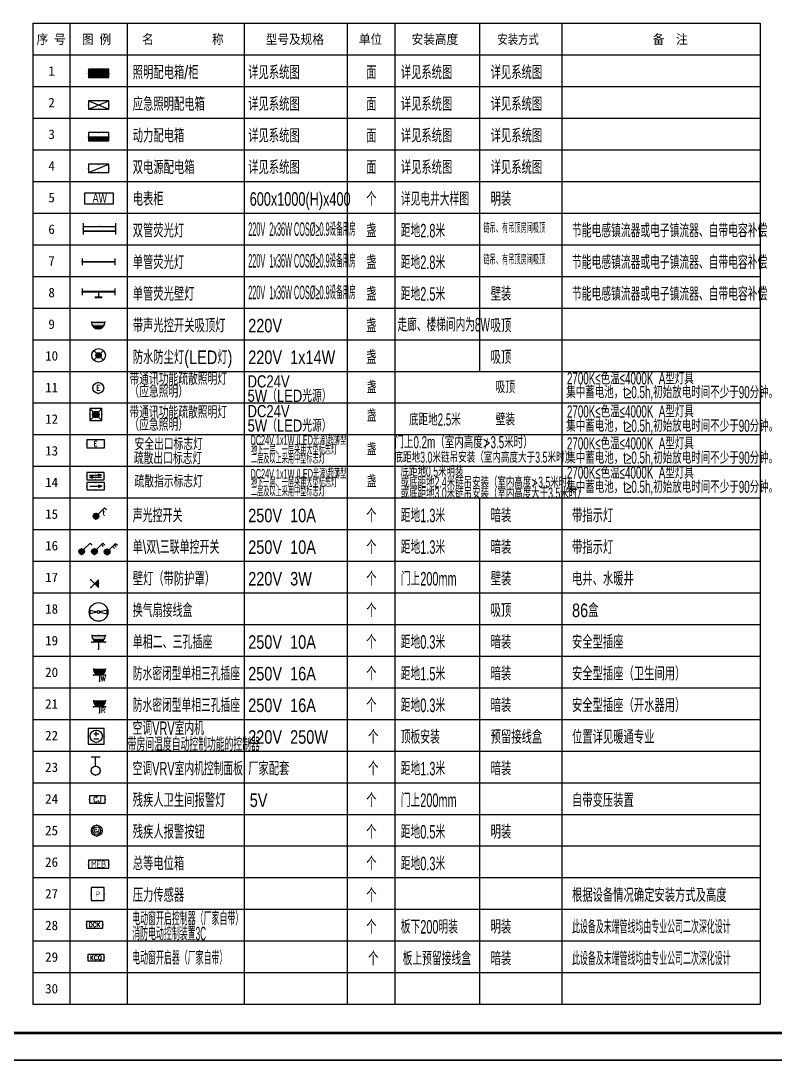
# Model space of a CAD drawing. Extents: x 337716 to 534539, y 642056 to 701458.
# Drawn here: x 478920 to 506749, y 642056 to 680393 of the extents above; entities that cross this region are included whole.
import ezdxf
from ezdxf.enums import TextEntityAlignment as Align

# ---------------------------------------------------------------- set-up
doc = ezdxf.new("R2010")
doc.units = 0
doc.header["$LTSCALE"] = 1000
doc.header["$MEASUREMENT"] = 0
doc.layers.get('0').update_dxf_attribs({"linetype": 'CONTINUOUS'})
for name, color, linetype in [('DIM-箱柜', 3, 'CONTINUOUS'), ('EQUIP-动力', 3, 'CONTINUOUS'), ('EQUIP-插座', 3, 'CONTINUOUS'), ('EQUIP-消防', 3, 'CONTINUOUS'), ('EQUIP-照明', 3, 'CONTINUOUS'), ('EQUIP-箱柜', 3, 'CONTINUOUS'), ('TEL_TEXT', 3, 'CONTINUOUS'), ('TEL_TITLE', 7, 'CONTINUOUS'), ('WIRE-3', 7, 'CONTINUOUS')]:
    doc.layers.add(name, color=color, linetype=linetype)
doc.layers.add('内审要求修改2.10', color=6, linetype='CONTINUOUS', plot=False)
doc.styles.add('_COMPLEX', font='ros.shx', dxfattribs={"width": 0.6, "bigfont": 'jd.shx'})
doc.styles.add('_HZXY', font='ros.shx', dxfattribs={"width": 0.7, "bigfont": 'jd.shx'})
doc.styles.add('_TCH_LABEL', font='COMPLEX', dxfattribs={"bigfont": 'GBCBIG'})
doc.styles.add('_TEL_DIM', font='SIMPLEX', dxfattribs={"width": 0.8, "height": 3.5, "bigfont": 'HZTXT'})
doc.styles.add('COMPLEX', font='COMPLEX')
doc.styles.add('ST', font='', dxfattribs={"width": 0.7})
doc.styles.get("Standard").update_dxf_attribs({"font": 'gbenor.shx', "bigfont": 'gbcbig.shx'})
doc.styles.get('ST').set_extended_font_data('SimSun')

# ---------------------------------------------------------------- blocks, each defined once
blk = doc.blocks.new('$equip$00002700')
for p, q in [((-0.75, 0.6), (-0.75, 0)), ((0.75, 0.6), (-0.75, 0.6)), ((-0.75, 0), (0.75, 0)), ((0.75, 0), (0.75, 0.6))]:
    blk.add_line(p, q)
at = {"const_width": 0.04}
blk.add_lwpolyline([(-0.75, 0.6), (-0.75, 0), (0.75, 0), (0.75, 0.6), (-0.75, 0.6), (-0.75, 0)], dxfattribs=at)
for p in [(-0.75, 0.3), (0, 0.6), (0, 0), (0.75, 0.3)]:
    blk.add_point(p)
at = {"color": 7}
blk.add_attdef('$TEXT$', text='', height=0.5, dxfattribs=at).set_placement((0, 0.3), align=Align.MIDDLE_CENTER)
at = {"color": 7, "style": '_TEL_DIM', "flags": 1}
for tag in ['A', 'REMARK']:
    blk.add_attdef(tag, text='', height=0.00002, dxfattribs=at).set_placement((0, 0), align=Align.MIDDLE_CENTER)
blk = doc.blocks.new('$equip$00002755')
for p, q in [((0.5, 0.5), (-0.5, 0.5)), ((-0.5, 0.5), (-0.5, -0.5)), ((0.5, -0.5), (0.5, 0.5)), ((-0.5, -0.5), (0.5, -0.5))]:
    blk.add_line(p, q)
at = {"const_width": 0.04}
blk.add_lwpolyline([(-0.5, 0.5), (0.5, 0.5), (0.5, -0.5), (-0.5, -0.5), (-0.5, 0.5), (0.5, 0.5)], dxfattribs=at)
for p in [(-0.5, 0), (0, 0.5), (0.5, 0), (-0.027, -0.5)]:
    blk.add_point(p)
at = {"color": 7}
blk.add_attdef('$TEXT$', text='', height=0.4, dxfattribs=at).set_placement((0.026, -0.008), align=Align.MIDDLE_CENTER)
at = {"color": 7, "flags": 1}
for tag, height, p in [('A', 0.00002, (0, 0)), ('B', 0.4, (0.755, -0.254))]:
    blk.add_attdef(tag, text='', height=height, dxfattribs=at).set_placement(p, align=Align.MIDDLE_CENTER)
blk = doc.blocks.new('*X1')
at = {"color": 0}
for p, q in [((-250, 33), (-83, 200)), ((-250, 68), (-118, 200)), ((-250, 104), (-154, 200)), ((-250, 139), (-189, 200)), ((-250, 174), (-224, 200)), ((-247, 0), (-47, 200)), ((-212, 0), (-12, 200)), ((-177, 0), (23, 200)), ((-141, 0), (59, 200)), ((-106, 0), (94, 200)), ((-71, 0), (129, 200)), ((-35, 0), (165, 200)), ((0, 0), (200, 200)), ((35, 0), (235, 200)), ((71, 0), (250, 179)), ((106, 0), (250, 144)), ((141, 0), (250, 109)), ((177, 0), (250, 73)), ((212, 0), (250, 38)), ((247, 0), (250, 3))]:
    blk.add_line(p, q, dxfattribs=at)
blk = doc.blocks.new('$equip$00001421')
for p, q in [((0.75, 0.6), (-0.75, 0.6)), ((-0.75, 0.6), (-0.75, 0)), ((-0.75, 0), (0.75, 0)), ((0.75, 0), (0.75, 0.6))]:
    blk.add_line(p, q)
at = {"const_width": 0.6}
blk.add_lwpolyline([(-0.75, 0.3), (0.75, 0.3)], dxfattribs=at)
for p in [(-0.75, 0.3), (0, 0.6), (0, 0), (0.75, 0.3)]:
    blk.add_point(p)
at = {"xscale": 0.00300000000061118, "yscale": 0.00300000000061118, "zscale": 0.00300000000061118}
blk.add_blockref('*X1', (0, 0), dxfattribs=at)
at = {"style": '_TCH_LABEL', "flags": 9}
blk.add_attdef('A', (0, 0), '', height=0.00002, dxfattribs=at)
blk = doc.blocks.new('$equip$00001424')
for p, q in [((-0.75, 0), (0.75, 0.6)), ((-0.75, 0.6), (0.75, 0)), ((0.75, 0.6), (-0.75, 0.6)), ((-0.75, 0.6), (-0.75, 0)), ((-0.75, 0), (0.75, 0)), ((0.75, 0), (0.75, 0.6))]:
    blk.add_line(p, q)
for p in [(-0.75, 0.3), (0, 0.6), (0, 0), (0.75, 0.3)]:
    blk.add_point(p)
at = {"style": '_TCH_LABEL', "flags": 9}
blk.add_attdef('A', (0, 0), '', height=0.00002, dxfattribs=at)
blk = doc.blocks.new('*X4')
at = {"color": 0}
for p, q in [((-250, 33), (-183, 100)), ((-250, 68), (-218, 100)), ((-247, 0), (-147, 100)), ((-212, 0), (-112, 100)), ((-177, 0), (-77, 100)), ((-141, 0), (-41, 100)), ((-106, 0), (-6, 100)), ((-71, 0), (29, 100)), ((-35, 0), (65, 100)), ((0, 0), (100, 100)), ((35, 0), (135, 100)), ((71, 0), (171, 100)), ((106, 0), (206, 100)), ((141, 0), (241, 100)), ((177, 0), (250, 73)), ((212, 0), (250, 38)), ((247, 0), (250, 3))]:
    blk.add_line(p, q, dxfattribs=at)
blk = doc.blocks.new('$equip$00001414')
for p, q in [((0.75, 0.6), (-0.75, 0.6)), ((-0.75, 0.6), (-0.75, 0)), ((-0.75, 0.3), (0.75, 0.3)), ((-0.75, 0), (0.75, 0)), ((0.75, 0), (0.75, 0.6))]:
    blk.add_line(p, q)
at = {"const_width": 0.3}
blk.add_lwpolyline([(-0.75, 0.15), (0.75, 0.15)], dxfattribs=at)
for p in [(-0.75, 0.3), (0, 0.6), (0, 0), (0.75, 0.3)]:
    blk.add_point(p)
at = {"xscale": 0.00300000000061118, "yscale": 0.00300000000061118, "zscale": 0.00300000000061118}
blk.add_blockref('*X4', (0, 0), dxfattribs=at)
at = {"style": '_TCH_LABEL', "flags": 9}
blk.add_attdef('A', (0, 0), '', height=0.00002, dxfattribs=at)
blk = doc.blocks.new('$equip$00001416')
for p, q in [((0.75, 0.6), (-0.75, 0.6)), ((-0.75, 0), (0.75, 0.6)), ((-0.75, 0.6), (-0.75, 0)), ((-0.75, 0), (0.75, 0)), ((0.75, 0), (0.75, 0.6))]:
    blk.add_line(p, q)
for p in [(-0.75, 0.3), (0, 0.6), (0, 0), (0.75, 0.3)]:
    blk.add_point(p)
at = {"style": '_TCH_LABEL', "flags": 9}
blk.add_attdef('A', (0, 0), '', height=0.00002, dxfattribs=at)
blk = doc.blocks.new('$equip$00001164')
for p, q in [((-1.2, 0.662), (-1.2, 0.162)), ((-1.2, 0.412), (1.2, 0.412)), ((0, 0.412), (0, 0)), ((0, 0), (0, 0)), ((1.2, 0.662), (1.2, 0.162))]:
    blk.add_line(p, q)
at = {"const_width": 0.14}
for points in [[(-1.2, 0.412), (1.2, 0.412)], [(-0.282, 0), (0.282, 0)]]:
    blk.add_lwpolyline(points, dxfattribs=at)
for p in [(-1.2, 0.412), (0, 0.412), (0, 0), (1.2, 0.412)]:
    blk.add_point(p)
at = {"flags": 9}
blk.add_attdef('A', (0, 0), '', height=0.00002, dxfattribs=at)
blk = doc.blocks.new('$equip$00001149')
for p, q in [((-0.354, 0.354), (0.354, -0.354)), ((0.354, 0.354), (-0.354, -0.354))]:
    blk.add_line(p, q)
for radius in [0.5, 0.2]:
    blk.add_circle((0, 0), radius)
for points in [[(-0.173, 0.1), (0.173, 0.1), (-0.2, 0), (0.2, 0)], [(-0.173, -0.1), (0.173, -0.1), (-0.2, 0), (0.2, 0)], [(-0.1, 0.173), (0.1, 0.173), (-0.173, 0.1), (0.173, 0.1)], [(0, 0.2), (0, 0.2), (-0.1, 0.173), (0.1, 0.173)], [(-0.1, -0.173), (0.1, -0.173), (-0.173, -0.1), (0.173, -0.1)], [(0, -0.2), (0, -0.2), (-0.1, -0.173), (0.1, -0.173)]]:
    blk.add_solid(points)
at = {"flags": 9}
blk.add_attdef('A', (0, 0), '', height=0.00002, dxfattribs=at)
blk = doc.blocks.new('$equip$00001964')
for p, q in [((0.147, 0.356), (0.625, 0.833)), ((0.625, 0.833), (0.766, 0.692)), ((0.399, 0.607), (0.54, 0.466)), ((0.512, 0.72), (0.653, 0.579))]:
    blk.add_line(p, q)
blk.add_circle((0, 0.208), 0.208)
for p in [(-0.208, 0.208), (0, 0.417), (0, 0), (0.208, 0.208)]:
    blk.add_point(p)
for points in [[(-0.18, 0.313), (0.18, 0.313), (-0.208, 0.208), (0.208, 0.208)], [(-0.18, 0.104), (0.18, 0.104), (-0.208, 0.208), (0.208, 0.208)], [(-0.104, 0.389), (0.104, 0.389), (-0.18, 0.313), (0.18, 0.313)], [(-0.104, 0.028), (0.104, 0.028), (-0.18, 0.104), (0.18, 0.104)], [(0, 0.417), (0, 0.417), (-0.104, 0.389), (0.104, 0.389)], [(0, 0), (0, 0), (-0.104, 0.028), (0.104, 0.028)]]:
    blk.add_solid(points)
at = {"layer": 'TEL_TEXT', "style": '_TEL_DIM', "flags": 1}
blk.add_attdef('A', text='', height=0.00002, dxfattribs=at).set_placement((0, 0), align=Align.MIDDLE_CENTER)
blk = doc.blocks.new('$equip$00001304')
for p, q in [((-0.625, -0.13), (-0.625, 0.13)), ((-0.625, 0.13), (-0.102, 0.021)), ((0.625, 0.13), (0.102, 0.021)), ((0.625, -0.13), (0.625, 0.13)), ((-0.102, -0.021), (-0.625, -0.13)), ((0.102, -0.021), (0.625, -0.13))]:
    blk.add_line(p, q)
for radius in [0.688, 0.104]:
    blk.add_circle((0, 0), radius)
at = {"flags": 9}
blk.add_attdef('A', (0, 0), '', height=0.00002, dxfattribs=at)
blk = doc.blocks.new('_LINKPT1')
blk.add_line((0, 0), (0, 0))
blk = doc.blocks.new('M_Z0')
for p, q in [((0.75, 0.6), (-0.75, 0.6)), ((-0.75, 0.6), (-0.75, 0)), ((0.75, 0), (0.75, 0.6)), ((-0.75, 0), (0.75, 0))]:
    blk.add_line(p, q)
for p in [(0, 0.6), (-0.75, 0.3), (0, 0), (0.75, 0.3)]:
    blk.add_blockref('_LINKPT1', p)
at = {"width": 0.8, "flags": 9}
blk.add_attdef('A', (0, 0), '', height=0.00003, dxfattribs=at)
blk = doc.blocks.new('$equip$00001159')
for p, q in [((-1.2, 0.25), (-1.2, -0.25)), ((-1.2, 0), (1.2, 0)), ((1.2, 0.25), (1.2, -0.25))]:
    blk.add_line(p, q)
at = {"const_width": 0.14}
blk.add_lwpolyline([(-1.2, 0), (1.2, 0)], dxfattribs=at)
at = {"layer": 'EQUIP-照明'}
for p in [(-1.2, 0), (0, 0), (1.2, 0)]:
    blk.add_point(p, dxfattribs=at)
at = {"layer": 'EQUIP-照明', "flags": 9}
blk.add_attdef('A', (0, 0), '', height=0.00002, dxfattribs=at)
blk = doc.blocks.new('$equip$00001962')
for p, q in [((0.147, 0.356), (0.625, 0.833)), ((0.625, 0.833), (0.766, 0.692))]:
    blk.add_line(p, q)
blk.add_circle((0, 0.208), 0.208)
for p in [(-0.208, 0.208), (0, 0.417), (0, 0), (0.208, 0.208)]:
    blk.add_point(p)
for points in [[(-0.18, 0.313), (0.18, 0.313), (-0.208, 0.208), (0.208, 0.208)], [(-0.18, 0.104), (0.18, 0.104), (-0.208, 0.208), (0.208, 0.208)], [(-0.104, 0.389), (0.104, 0.389), (-0.18, 0.313), (0.18, 0.313)], [(-0.104, 0.028), (0.104, 0.028), (-0.18, 0.104), (0.18, 0.104)], [(0, 0.417), (0, 0.417), (-0.104, 0.389), (0.104, 0.389)], [(0, 0), (0, 0), (-0.104, 0.028), (0.104, 0.028)]]:
    blk.add_solid(points)
at = {"layer": 'TEL_TEXT', "style": '_TEL_DIM', "flags": 1}
blk.add_attdef('A', text='', height=0.00002, dxfattribs=at).set_placement((0, 0), align=Align.MIDDLE_CENTER)
blk = doc.blocks.new('$equip$00001963')
for p, q in [((0.147, 0.356), (0.625, 0.833)), ((0.625, 0.833), (0.766, 0.692)), ((0.512, 0.72), (0.653, 0.579))]:
    blk.add_line(p, q)
blk.add_circle((0, 0.208), 0.208)
for p in [(-0.208, 0.208), (0, 0.417), (0, 0), (0.208, 0.208)]:
    blk.add_point(p)
for points in [[(-0.18, 0.313), (0.18, 0.313), (-0.208, 0.208), (0.208, 0.208)], [(-0.18, 0.104), (0.18, 0.104), (-0.208, 0.208), (0.208, 0.208)], [(-0.104, 0.389), (0.104, 0.389), (-0.18, 0.313), (0.18, 0.313)], [(-0.104, 0.028), (0.104, 0.028), (-0.18, 0.104), (0.18, 0.104)], [(0, 0.417), (0, 0.417), (-0.104, 0.389), (0.104, 0.389)], [(0, 0), (0, 0), (-0.104, 0.028), (0.104, 0.028)]]:
    blk.add_solid(points)
at = {"layer": 'TEL_TEXT', "style": '_TEL_DIM', "flags": 1}
blk.add_attdef('A', text='', height=0.00002, dxfattribs=at).set_placement((0, 0), align=Align.MIDDLE_CENTER)
blk = doc.blocks.new('$equip$00001237')
for p, q in [((-0.5, 1.05), (-0.5, 1)), ((-0.5, 1), (0.5, 1)), ((0.5, 1.05), (0.5, 1)), ((0.5, 0.5), (-0.5, 0.5)), ((0, 0.5), (0, 0))]:
    blk.add_line(p, q)
blk.add_arc((0, 1), 0.5, 180, 0)
for p in [(0, 1), (-0.5, 0.5), (0, 0), (0.5, 0.5)]:
    blk.add_point(p)
for points in [[(0.433, 0.75), (-0.433, 0.75), (0.5, 1), (-0.5, 1)], [(0.25, 0.567), (-0.25, 0.567), (0.433, 0.75), (-0.433, 0.75)], [(0, 0.5), (0, 0.5), (0.25, 0.567), (-0.25, 0.567)]]:
    blk.add_solid(points)
at = {"flags": 9}
blk.add_attdef('A', (0, 0), '', height=0.00002, dxfattribs=at)
blk = doc.blocks.new('$equip_U$00000198(HT0578)')
for p, q in [((0.72, 0.66), (-0.72, 0.66)), ((-0.72, 0.66), (-0.72, 0)), ((-0.72, 0), (0.72, 0)), ((0.72, 0), (0.72, 0.66))]:
    blk.add_line(p, q)
for p in [(-0.72, 0.33), (0, 0.66), (0, 0), (0.72, 0.33)]:
    blk.add_point(p)
at = {"style": 'COMPLEX'}
blk.add_text('CJ', height=0.5, dxfattribs=at).set_placement((-0.39, 0.085))
at = {"color": 7, "style": '_TEL_DIM', "flags": 1}
blk.add_attdef('A', text='', height=0.000025, dxfattribs=at).set_placement((0, 0), align=Align.MIDDLE_CENTER)
blk = doc.blocks.new('$equip$00001231')
for radius in [0.5, 0.35]:
    blk.add_circle((0, 0), radius)
at = {"layer": 'EQUIP-照明', "flags": 9}
blk.add_attdef('A', (0, 0), '', height=0.00002, dxfattribs=at)
blk = doc.blocks.new('$equip_U$00000199(HT0578)')
for p in [(0, 1), (-0.5, 0.5), (0, 0), (0.5, 0.5)]:
    blk.add_point(p)
blk.add_blockref('$equip$00001231', (0, 0.5))
at = {"color": 7, "style": '_TEL_DIM'}
blk.add_attdef('$TEXT$', text='', height=0.3, dxfattribs=at).set_placement((-0.003, 0.492), align=Align.MIDDLE_CENTER)
at = {"color": 7, "style": '_TEL_DIM', "flags": 1}
blk.add_attdef('A', text='', height=0.000025, dxfattribs=at).set_placement((0, 0), align=Align.MIDDLE_CENTER)
blk = doc.blocks.new('$equip$00001154')
for p, q in [((-0.283, 0.566), (0.283, 0)), ((-0.283, 0), (0.283, 0.566)), ((-0.283, 0), (0.283, 0))]:
    blk.add_line(p, q)
for p in [(-0.283, 0.566), (-0.004, 0), (0, 0.283), (0.283, 0.566)]:
    blk.add_point(p)
blk.add_solid([(0.283, 0), (0, 0.283), (-0.283, 0)])
at = {"flags": 9}
blk.add_attdef('A', (0, 0), '', height=0.00002, dxfattribs=at)
blk = doc.blocks.new('$equip$00001764')
for p, q in [((-0.5, 1.05), (-0.5, 1)), ((-0.5, 1), (0.5, 1)), ((0.5, 1.05), (0.5, 1)), ((0.5, 0.5), (-0.5, 0.5)), ((0, 0.5), (0, 0))]:
    blk.add_line(p, q)
blk.add_arc((0, 1), 0.5, 180, 0)
for p in [(-0.5, 0.5), (0, 0), (0.5, 0.5)]:
    blk.add_point(p)
for points in [[(0.433, 0.75), (-0.433, 0.75), (0.5, 1), (-0.5, 1)], [(0.25, 0.567), (-0.25, 0.567), (0.433, 0.75), (-0.433, 0.75)], [(0, 0.5), (0, 0.5), (0.25, 0.567), (-0.25, 0.567)]]:
    blk.add_solid(points)
at = {"color": 7, "style": '_TEL_DIM'}
blk.add_attdef('$TEXT$', text='', height=0.4, dxfattribs=at).set_placement((0.303, 0.211), align=Align.MIDDLE_CENTER)
at = {"color": 7, "style": '_TEL_DIM', "flags": 1}
blk.add_attdef('A', text='', height=0.00002, dxfattribs=at).set_placement((0, 0), align=Align.MIDDLE_CENTER)
blk = doc.blocks.new('$equip$00001344')
for p, q in [((0.65, 0.65), (-0.65, 0.65)), ((-0.65, 0.65), (-0.65, -0.65)), ((-0.2, 0.2), (0.2, 0.2)), ((0, 0), (0, 0.4)), ((0.65, -0.65), (0.65, 0.65)), ((-0.65, -0.65), (0.65, -0.65)), ((-0.2, -0.2), (0.2, -0.2))]:
    blk.add_line(p, q)
blk.add_circle((0, 0), 0.5)
for p in [(-0.65, 0), (0, 0.65), (0.65, 0), (0, -0.65)]:
    blk.add_point(p)
at = {"flags": 9}
blk.add_attdef('A', (0, 0), '', height=0.00002, dxfattribs=at)
blk = doc.blocks.new('$equip$00002672')
for p, q in [((0.222, 0.889), (-0.222, 0.889)), ((0, 0.444), (0, 0.889))]:
    blk.add_line(p, q)
blk.add_circle((0, 0.222), 0.222)
for p in [(0, 0.889), (-0.222, 0.222), (0, 0), (0.222, 0.222)]:
    blk.add_point(p)
at = {"color": 7, "style": '_TEL_DIM', "flags": 1}
for tag in ['A', 'REMARK']:
    blk.add_attdef(tag, text='', height=0.00002, dxfattribs=at).set_placement((0, 0), align=Align.MIDDLE_CENTER)
blk = doc.blocks.new('$equip$00001816')
for p, q in [((0.75, 0.6), (-0.75, 0.6)), ((-0.75, 0.6), (-0.75, 0)), ((-0.75, 0), (0.75, 0)), ((0.75, 0), (0.75, 0.6))]:
    blk.add_line(p, q)
for p in [(-0.75, 0.3), (0, 0.6), (0, 0), (0.75, 0.3)]:
    blk.add_point(p)
at = {"color": 7, "style": '_TEL_DIM'}
blk.add_attdef('$TEXT$', text='', height=0.4, dxfattribs=at).set_placement((0, 0.3), align=Align.MIDDLE_CENTER)
at = {"color": 7, "style": '_TEL_DIM', "flags": 1}
blk.add_attdef('A', text='', height=0.00002, dxfattribs=at).set_placement((0, 0), align=Align.MIDDLE_CENTER)
blk = doc.blocks.new('SADF AGF AERG AER GER')
at = {"layer": 'DIM-箱柜'}
blk.add_lwpolyline([(-462150, -1228514), (-378050, -1228514), (-378050, -1287914), (-462150, -1287914)], close=True, dxfattribs=at)
blk = doc.blocks.new('A$C6873132B')
at = {"layer": 'DIM-箱柜'}
blk.add_blockref('SADF AGF AERG AER GER', (378050, 1287914), dxfattribs=at)
blk = doc.blocks.new('$equip$00001168')
blk.add_line((-0.5, 0), (0.5, 0))
blk.add_arc((0, 0), 0.5, 180, 0)
for p in [(-0.5, 0), (0, 0), (0.5, 0), (0, -0.5)]:
    blk.add_point(p)
for points in [[(0.433, -0.25), (-0.433, -0.25), (0.5, 0), (-0.5, 0)], [(0.25, -0.433), (-0.25, -0.433), (0.433, -0.25), (-0.433, -0.25)], [(0, -0.5), (0, -0.5), (0.25, -0.433), (-0.25, -0.433)]]:
    blk.add_solid(points)
at = {"flags": 9}
blk.add_attdef('A', (0, 0), '', height=0.00002, dxfattribs=at)
blk = doc.blocks.new('$equip$00001822')
for p, q in [((0.147, 0.356), (0.625, 0.833)), ((0.625, 0.833), (0.766, 0.692))]:
    blk.add_line(p, q)
blk.add_circle((0, 0.208), 0.208)
for p in [(-0.208, 0.208), (-0.015, 0.001), (0, 0.417), (0.208, 0.208)]:
    blk.add_point(p)
for points in [[(-0.18, 0.313), (0.18, 0.313), (-0.208, 0.208), (0.208, 0.208)], [(-0.18, 0.104), (0.18, 0.104), (-0.208, 0.208), (0.208, 0.208)], [(-0.104, 0.389), (0.104, 0.389), (-0.18, 0.313), (0.18, 0.313)], [(-0.104, 0.028), (0.104, 0.028), (-0.18, 0.104), (0.18, 0.104)], [(0, 0.417), (0, 0.417), (-0.104, 0.389), (0.104, 0.389)], [(0, 0), (0, 0), (-0.104, 0.028), (0.104, 0.028)]]:
    blk.add_solid(points)
at = {"color": 7, "style": '_TEL_DIM'}
blk.add_attdef('$TEXT$', text='', height=0.4, dxfattribs=at).set_placement((0.581, 0.465), align=Align.MIDDLE_CENTER)
at = {"color": 7, "style": '_TEL_DIM', "flags": 1}
blk.add_attdef('A', text='', height=0.00002, dxfattribs=at).set_placement((0, 0), align=Align.MIDDLE_CENTER)
blk = doc.blocks.new('$equip$00001160')
for p, q in [((-1.2, 0.417), (-1.2, -0.417)), ((-1.2, 0.167), (1.2, 0.167)), ((1.2, 0.417), (1.2, -0.417)), ((-1.2, -0.167), (1.2, -0.167))]:
    blk.add_line(p, q)
at = {"const_width": 0.1}
for points in [[(-1.2, 0.167), (1.2, 0.167)], [(-1.2, -0.167), (1.2, -0.167)]]:
    blk.add_lwpolyline(points, dxfattribs=at)
at = {"layer": 'EQUIP-照明'}
for p in [(-1.2, 0), (0, 0.167), (1.2, 0), (0, -0.167)]:
    blk.add_point(p, dxfattribs=at)
at = {"layer": 'EQUIP-照明', "flags": 9}
blk.add_attdef('A', (0, 0), '', height=0.00002, dxfattribs=at)
blk = doc.blocks.new('$equip$00001147')
blk.add_circle((0, 0), 0.5)
at = {"flags": 9}
blk.add_attdef('A', (0, 0), '', height=0.00002, dxfattribs=at)
blk = doc.blocks.new('$equip_U$00000361(HT0578)')
for p in [(-0.5, 0), (0, 0.5), (0.5, 0), (0, -0.5)]:
    blk.add_point(p)
blk.add_blockref('$equip$00001147', (0, 0))
at = {"color": 7, "style": '_TEL_DIM'}
blk.add_attdef('$TEXT$', text='', height=0.5, dxfattribs=at).set_placement((0, 0), align=Align.MIDDLE_CENTER)
at = {"color": 7, "style": '_TEL_DIM', "flags": 1}
for tag in ['A', 'REMARK']:
    blk.add_attdef(tag, text='', height=0.000025, dxfattribs=at).set_placement((0, 0), align=Align.MIDDLE_CENTER)
blk = doc.blocks.new('$equip$00002534')
for p, q in [((-0.72, 0.66), (-0.72, 0)), ((0.72, 0.66), (-0.72, 0.66)), ((-0.72, 0), (0.72, 0)), ((0.72, 0), (0.72, 0.66))]:
    blk.add_line(p, q)
at = {"const_width": 0.02}
blk.add_lwpolyline([(-0.72, 0.66), (-0.72, 0), (0.72, 0), (0.72, 0.66), (-0.72, 0.66), (-0.72, 0)], dxfattribs=at)
for p in [(-0.72, 0.33), (0, 0.66), (0, 0), (0.72, 0.33)]:
    blk.add_point(p)
at = {"color": 7, "style": '_TEL_DIM'}
blk.add_attdef('$TEXT$', text='', height=0.4, dxfattribs=at).set_placement((0, 0.33), align=Align.MIDDLE_CENTER)
at = {"color": 7, "style": '_TEL_DIM', "flags": 1}
blk.add_attdef('A', text='', height=0.00002, dxfattribs=at).set_placement((0, 0), align=Align.MIDDLE_CENTER)
blk = doc.blocks.new('$equip$00002540')
blk.add_hatch(color=256).paths.add_polyline_path([(0.24, 0.372), (0.24, 0.228), (0.528, 0.3)])
for p, q in [((-0.72, 0.6), (-0.72, 0)), ((0.72, 0.6), (-0.72, 0.6)), ((-0.72, 0), (0.72, 0)), ((0.24, 0.372), (0.24, 0.228)), ((0.528, 0.3), (0.24, 0.372)), ((0.24, 0.228), (0.528, 0.3)), ((0.72, 0), (0.72, 0.6))]:
    blk.add_line(p, q)
at = {"color": 7}
blk.add_line((-0.48, 0.3), (0.48, 0.3), dxfattribs=at)
at = {"const_width": 0.04}
blk.add_lwpolyline([(-0.72, 0.6), (-0.72, 0), (0.72, 0), (0.72, 0.6), (-0.72, 0.6), (-0.72, 0)], dxfattribs=at)
for p in [(-0.72, 0.3), (0, 0.6), (0, 0), (0.72, 0.3)]:
    blk.add_point(p)
at = {"color": 7, "style": '_TEL_DIM', "flags": 1}
blk.add_attdef('A', text='', height=0.00002, dxfattribs=at).set_placement((0, 0), align=Align.MIDDLE_CENTER)
blk = doc.blocks.new('$equip$00002542')
h = blk.add_hatch(color=256)
h.paths.add_polyline_path([(-0.215, 0.29), (-0.503, 0.218), (-0.215, 0.218)])
h.paths.add_polyline_path([(-0.215, 0.218), (-0.503, 0.218), (-0.215, 0.146)])
h.paths.add_polyline_path([(0.215, 0.472), (0.215, 0.328), (0.503, 0.4)])
for p, q in [((-0.72, 0.6), (-0.72, 0)), ((0.72, 0.6), (-0.72, 0.6)), ((-0.72, 0), (0.72, 0)), ((-0.215, 0.29), (-0.503, 0.218)), ((-0.503, 0.218), (-0.215, 0.146)), ((-0.215, 0.146), (-0.215, 0.29)), ((0.215, 0.472), (0.215, 0.328)), ((0.503, 0.4), (0.215, 0.472)), ((0.215, 0.328), (0.503, 0.4)), ((0.72, 0), (0.72, 0.6))]:
    blk.add_line(p, q)
at = {"color": 7}
for p, q in [((-0.505, 0.4), (0.455, 0.4)), ((-0.503, 0.218), (0.505, 0.218))]:
    blk.add_line(p, q, dxfattribs=at)
blk.add_lwpolyline([(-0.72, 0.6), (-0.72, 0), (0.72, 0), (0.72, 0.6), (-0.72, 0.6), (-0.72, 0)])
for p in [(-0.72, 0.3), (0, 0.6), (0, 0), (0.72, 0.3)]:
    blk.add_point(p)
at = {"color": 7, "style": '_TEL_DIM', "flags": 1}
blk.add_attdef('A', text='', height=0.00002, dxfattribs=at).set_placement((0, 0), align=Align.MIDDLE_CENTER)
blk = doc.blocks.new('$equip$00002604')
blk.add_hatch(color=256).paths.add_polyline_path([(0.275, 0.5, 1), (-0.274, 0.5, 1)])
for p, q in [((-0.429, 0.929), (-0.194, 0.694)), ((0.194, 0.694), (0.429, 0.929)), ((-0.429, 0.071), (-0.194, 0.306)), ((0.194, 0.306), (0.429, 0.071))]:
    blk.add_line(p, q)
at = {"const_width": 0.04}
blk.add_lwpolyline([(-0.5, 1), (-0.5, 0), (0.5, 0), (0.5, 1), (-0.5, 1), (-0.5, 0)], dxfattribs=at)
blk.add_lwpolyline([(-0.5, 1), (-0.5, 0), (0.5, 0), (0.5, 1)], close=True)
blk.add_circle((0, 0.5), 0.275)
for p in [(0, 1), (-0.5, 0.5), (0, 0), (0.5, 0.5)]:
    blk.add_point(p)
at = {"color": 7, "style": '_TEL_DIM', "flags": 1}
blk.add_attdef('A', text='', height=0.000025, dxfattribs=at).set_placement((0, 0), align=Align.MIDDLE_CENTER)

msp = doc.modelspace()

# ---------------------------------------------------------------- linework, layer by layer
at = {"layer": 'TEL_TITLE'}
msp.add_lwpolyline([(450439, 642056), (534539, 642056), (534539, 701456), (450439, 701456)], close=True, dxfattribs=at)
at = {"layer": 'TEL_TITLE', "const_width": 100}
msp.add_lwpolyline([(452939, 643056), (533539, 643056), (533539, 700456), (452939, 700456)], close=True, dxfattribs=at)
at = {"layer": 'WIRE-3', "color": 0}
for p, q in [((479368, 680303), (506193, 680303)), ((479368, 680303), (479368, 644121)), ((480729, 680303), (480729, 644121)), ((482839, 680303), (482839, 644121)), ((487155, 680303), (487155, 644121)), ((490962, 680303), (490962, 644121)), ((492712, 680303), (492712, 644121)), ((495843, 680303), (495843, 667464)), ((498874, 680303), (498874, 644121)), ((506193, 680303), (506193, 644121)), ((479368, 679135), (506193, 679135)), ((479368, 677968), (506193, 677968)), ((479368, 676801), (506193, 676801)), ((479368, 675634), (506193, 675634)), ((479368, 674467), (506193, 674467)), ((479368, 673300), (506193, 673300)), ((479368, 672133), (506193, 672133)), ((479368, 670965), (506193, 670965)), ((479368, 669798), (506193, 669798)), ((479368, 668631), (506193, 668631)), ((479368, 667464), (506193, 667464)), ((479368, 666297), (506193, 666297)), ((479368, 665130), (506193, 665130)), ((479368, 663963), (506193, 663963)), ((479368, 662796), (506193, 662796)), ((495843, 662796), (495843, 644121)), ((479368, 661628), (506193, 661628)), ((479368, 660461), (506193, 660461)), ((479368, 659294), (506193, 659294)), ((479368, 658127), (506193, 658127)), ((479368, 656960), (506193, 656960)), ((479368, 655793), (506193, 655793)), ((479368, 654626), (506193, 654626)), ((479368, 653458), (506193, 653458)), ((479368, 652291), (506193, 652291)), ((479368, 651124), (506193, 651124)), ((479368, 649957), (506193, 649957)), ((479368, 648790), (506193, 648790)), ((479368, 647623), (506193, 647623)), ((479368, 646456), (506193, 646456)), ((479368, 645289), (506193, 645289)), ((479368, 644121), (506193, 644121))]:
    msp.add_line(p, q, dxfattribs=at)

# ---------------------------------------------------------------- block references
at = {"layer": 'DIM-箱柜'}
msp.add_blockref('SADF AGF AERG AER GER', (912589, 1929970), dxfattribs=at)
at = {"layer": 'EQUIP-动力'}
for name, p, xscale, yscale, zscale in [('$equip$00001304', (481789, 658588), 500, 500, 500), ('$equip$00001344', (481704, 654004), 450, 450, 450)]:
    msp.add_blockref(name, p, dxfattribs=dict(at, xscale=xscale, yscale=yscale, zscale=zscale))
at = {"layer": 'EQUIP-动力', "xscale": 400, "yscale": 400, "zscale": 400}
for p, values in [((481642, 646931), {'$TEXT$': 'DCK'}), ((481692, 645719), {'$TEXT$': 'KCQ'})]:
    msp.add_blockref('$equip$00001816', p, dxfattribs=at).add_auto_attribs(values)
at = {"layer": 'EQUIP-插座', "xscale": 500, "yscale": 500, "zscale": 500}
msp.add_blockref('$equip$00001237', (481789, 657222), dxfattribs=at)
at = {"layer": 'EQUIP-插座', "xscale": 450, "yscale": 450, "zscale": 450}
for p, values in [((481826, 656034), {'$TEXT$': 'W'}), ((481826, 654867), {'$TEXT$': 'R'})]:
    msp.add_blockref('$equip$00001764', p, dxfattribs=at).add_auto_attribs(values)
at = {"layer": 'EQUIP-消防', "xscale": 480, "yscale": 480, "zscale": 480}
msp.add_blockref('$equip$00002755', (481751, 648186), dxfattribs=at).add_auto_attribs({'$TEXT$': 'P'})
at = {"layer": 'EQUIP-照明'}
for name, p, xscale, yscale, zscale in [('$equip$00001160', (481817, 672722), 500, 500, 500), ('$equip$00001159', (481789, 671502), 500, 500, 500), ('$equip$00001164', (481789, 670193), 500, 500, 500), ('$equip$00001168', (481774, 669280), 500, 500, 500), ('$equip$00001149', (481789, 668055), 500, 500, 500), ('$equip$00002604', (481689, 665649), 450, 450, 450), ('$equip$00002542', (481676, 663459), 450, 450, 450), ('$equip$00002540', (481683, 663094), 450, 450, 450), ('$equip$00001962', (481164, 660710), 500, 500, 500), ('$equip$00001963', (481638, 660712), 500, 500, 500), ('$equip$00001964', (482104, 660701), 500, 500, 500), ('$equip$00002672', (481680, 652566), 750, 750, 750), ('$equip_U$00000198(HT0578)', (481743, 651537), 400, 400, 400)]:
    msp.add_blockref(name, p, dxfattribs=dict(at, xscale=xscale, yscale=yscale, zscale=zscale))
for name, p, xscale, yscale, zscale, values in [('$equip_U$00000361(HT0578)', (481780, 666851), 400, 400, 400, {'$TEXT$': 'E'}), ('$equip$00002534', (481683, 664645), 450, 450, 450, {'$TEXT$': 'E'}), ('$equip$00001822', (481695, 662016), 500, 500, 500, {'$TEXT$': 't'}), ('$equip_U$00000199(HT0578)', (481723, 650324), 400, 400, 400, {'$TEXT$': 'CJ'})]:
    msp.add_blockref(name, p, dxfattribs=dict(at, xscale=xscale, yscale=yscale, zscale=zscale)).add_auto_attribs(values)
at = {"layer": 'EQUIP-照明', "xscale": 500, "yscale": 500, "zscale": 500, "rotation": 90}
msp.add_blockref('$equip$00001154', (481789, 659638), dxfattribs=at)
at = {"layer": 'EQUIP-箱柜'}
for name, p, xscale, yscale, zscale in [('$equip$00001421', (481789, 678303), 500, 500, 500), ('$equip$00001424', (481789, 677136), 500, 500, 500), ('$equip$00001414', (481789, 675968), 500, 500, 500), ('$equip$00001416', (481789, 674801), 500, 500, 500), ('M_Z0', (481808, 673628), -700, 700, 700)]:
    msp.add_blockref(name, p, dxfattribs=dict(at, xscale=xscale, yscale=yscale, zscale=zscale))
at = {"layer": 'EQUIP-箱柜', "xscale": 500, "yscale": 500, "zscale": 500}
msp.add_blockref('$equip$00002700', (481789, 649135), dxfattribs=at).add_auto_attribs({'$TEXT$': 'MEB'})
at = {"layer": '内审要求修改2.10'}
msp.add_blockref('A$C6873132B', (534539, 642056), dxfattribs=at)

# ---------------------------------------------------------------- texts
at = {"layer": 'TEL_TEXT', "style": '_HZXY'}
for s, height, width, p in [('照明配电箱/柜', 500, 0.8, (483049, 678238)), ('详见系统图', 500, 0.8, (487309, 678238)), ('面', 500, 0.8, (491663, 678238)), ('详见系统图', 500, 0.8, (492937, 678238)), ('详见系统图', 500, 0.8, (496253, 678238)), ('应急照明配电箱', 500, 0.8, (483049, 677071)), ('详见系统图', 500, 0.8, (487309, 677071)), ('面', 500, 0.8, (491663, 677071)), ('详见系统图', 500, 0.8, (492937, 677071)), ('详见系统图', 500, 0.8, (496253, 677071)), ('动力配电箱', 500, 0.8, (483049, 675904)), ('详见系统图', 500, 0.8, (487309, 675904)), ('面', 500, 0.8, (491663, 675904)), ('详见系统图', 500, 0.8, (492937, 675904)), ('详见系统图', 500, 0.8, (496253, 675904)), ('双电源配电箱', 500, 0.8, (483049, 674737)), ('详见系统图', 500, 0.8, (487309, 674737)), ('面', 500, 0.8, (491663, 674737)), ('详见系统图', 500, 0.8, (492937, 674737)), ('详见系统图', 500, 0.8, (496253, 674737)), ('电表柜', 500, 0.8, (483049, 673570)), ('600x1000(H)x400', 500, 0.7, (487365, 673570)), ('个', 500, 0.8, (491663, 673570)), ('详见电井大样图', 500, 0.6, (492937, 673570)), ('明装', 500, 0.8, (496253, 673570)), ('双管荧光灯', 500, 0.8, (483049, 672403)), ('220V  2x36W COS%%C≥0.9设备用房', 500, 0.37, (487309, 672459)), ('盏', 500, 0.8, (491663, 672403)), ('距地2.8米', 500, 0.6, (492937, 672403)), ('链吊、有吊顶房间吸顶', 350, 0.5, (495988, 672571)), ('节能电感镇流器或电子镇流器、自带电容补偿', 500, 0.6, (499254, 672403)), ('单管荧光灯', 500, 0.8, (483049, 671235)), ('220V  1x36W COS%%C≥0.9设备用房', 500, 0.37, (487309, 671292)), ('盏', 500, 0.8, (491663, 671235)), ('距地2.8米', 500, 0.6, (492937, 671235)), ('链吊、有吊顶房间吸顶', 350, 0.5, (495988, 671404)), ('节能电感镇流器或电子镇流器、自带电容补偿', 500, 0.6, (499254, 671235)), ('单管荧光壁灯', 500, 0.8, (483049, 670068)), ('220V  1x36W COS%%C≥0.9设备用房', 500, 0.37, (487309, 670125)), ('盏', 500, 0.8, (491663, 670068)), ('距地2.5米', 500, 0.6, (492937, 670068)), ('壁装', 500, 0.8, (496253, 670068)), ('节能电感镇流器或电子镇流器、自带电容补偿', 500, 0.6, (499254, 670068)), ('带声光控开关吸顶灯', 500, 0.8, (483049, 668901)), ('220V ', 500, 0.8, (487309, 668901)), ('盏', 500, 0.8, (491663, 668901)), ('走廊、楼梯间内为8W', 500, 0.55, (492813, 668934)), ('吸顶', 500, 0.8, (496253, 668901)), ('防水防尘灯(LED灯)', 500, 0.8, (483049, 667734)), ('220V  1x14W ', 500, 0.8, (487309, 667734)), ('盏', 500, 0.8, (491663, 667734)), ('吸顶', 500, 0.8, (496253, 667734)), ('带通讯功能疏散照明灯', 450, 0.8, (482928, 666964)), ('2700K≤色温≤4000K  A型灯具', 450, 0.6, (499067, 666980)), ('DC24V ', 450, 0.8, (487285, 666868)), ('盏', 450, 0.8, (491683, 666657)), ('吸顶', 450, 0.8, (496432, 666657)), ('（应急照明）', 450, 0.8, (482928, 666496)), ('5W（LED光源）', 450, 0.8, (487285, 666337)), ('集中蓄电池，t≥0.5h,初始放电时间不少于90分钟。', 450, 0.6, (499039, 666471)), ('带通讯功能疏散照明灯', 450, 0.8, (482928, 665734)), ('DC24V ', 450, 0.8, (487285, 665770)), ('盏', 450, 0.8, (491683, 665606)), ('底距地2.5米', 450, 0.6, (493244, 665460)), ('壁装', 450, 0.8, (496432, 665467)), ('2700K≤色温≤4000K  A型灯具', 450, 0.6, (499067, 665759)), ('（应急照明）', 450, 0.8, (482928, 665269)), ('5W（LED光源）', 450, 0.8, (487285, 665238)), ('集中蓄电池，t≥0.5h,初始放电时间不少于90分钟。', 450, 0.6, (499039, 665232)), ('安全出口标志灯', 450, 0.8, (483116, 664556)), ('地下一层、一层采用大型标志灯', 350, 0.5, (487408, 664396)), ('DC24V 1x1W (LED光源)超薄型', 350, 0.5, (487397, 664755)), ('盏', 450, 0.8, (491683, 664366)), ('门上0.2m（室内高度≯3.5米时）', 450, 0.6, (492703, 664623)), ('2700K≤色温≤4000K  A型灯具', 450, 0.6, (499067, 664581)), ('疏散出口标志灯', 450, 0.8, (483091, 664036)), ('二层及以上采用中型标志灯', 350, 0.5, (487408, 664062)), ('底距地3.0米链吊安装（室内高度大于3.5米时）', 405, 0.6, (492704, 664093)), ('集中蓄电池，t≥0.5h,初始放电时间不少于90分钟。', 450, 0.6, (499039, 664055)), ('底距地0.5米明装', 400, 0.6, (492931, 663576)), ('疏散指示标志灯', 450, 0.8, (483116, 663182)), ('DC24V 1x1W (LED光源)超薄型', 350, 0.5, (487397, 663510)), ('盏', 450, 0.8, (491683, 663182)), ('或底距地2.4米链吊安装（室内高度≯3.5米时）', 400, 0.6, (492936, 663179)), ('2700K≤色温≤4000K  A型灯具', 450, 0.6, (499067, 663505)), ('地下一层、一层采用大型标志灯', 350, 0.5, (487408, 663189)), ('集中蓄电池，t≥0.5h,初始放电时间不少于90分钟。', 450, 0.6, (499039, 662979)), ('二层及以上采用中型标志灯', 350, 0.5, (487408, 662854)), ('或底距地3.0米链吊安装（室内高度大于3.5米时）', 400, 0.6, (492936, 662776)), ('声光控开关', 500, 0.7, (483049, 661898)), ('250V  10A', 500, 0.8, (487309, 661898)), ('个', 500, 0.8, (491663, 661898)), ('距地1.3米', 500, 0.6, (492937, 661898)), ('暗装', 500, 0.8, (496253, 661898)), ('带指示灯', 500, 0.8, (499254, 661898)), ('单\\双\\三联单控开关', 500, 0.7, (483049, 660731)), ('250V  10A', 500, 0.8, (487309, 660731)), ('个', 500, 0.8, (491663, 660731)), ('距地1.3米', 500, 0.6, (492937, 660731)), ('暗装', 500, 0.8, (496253, 660731)), ('带指示灯', 500, 0.8, (499254, 660731)), ('壁灯（带防护罩）', 500, 0.8, (483049, 659564)), ('220V  3W', 500, 0.8, (487309, 659564)), ('个', 500, 0.8, (491663, 659564)), ('门上200mm', 500, 0.6, (492937, 659564)), ('壁装', 500, 0.8, (496253, 659564)), ('电井、水暖井', 500, 0.8, (499254, 659564)), ('换气扇接线盒', 500, 0.7, (483049, 658397)), ('个', 500, 0.8, (491663, 658397)), ('吸顶', 500, 0.8, (496253, 658397)), ('86盒', 500, 0.8, (499254, 658397)), ('单相二、三孔插座', 500, 0.7, (483049, 657230)), ('250V  10A', 500, 0.8, (487309, 657230)), ('个', 500, 0.8, (491663, 657230)), ('距地0.3米', 500, 0.6, (492937, 657230)), ('暗装', 500, 0.8, (496253, 657230)), ('安全型插座', 500, 0.8, (499254, 657230)), ('防水密闭型单相三孔插座', 500, 0.6, (483049, 656063)), ('250V  16A', 500, 0.8, (487309, 656063)), ('个', 500, 0.8, (491663, 656063)), ('距地1.5米', 500, 0.6, (492937, 656063)), ('暗装', 500, 0.8, (496253, 656063)), ('安全型插座（卫生间用）', 500, 0.8, (499254, 656063)), ('防水密闭型单相三孔插座', 500, 0.6, (483049, 654896)), ('250V  16A', 500, 0.8, (487309, 654896)), ('个', 500, 0.8, (491663, 654896)), ('距地0.3米', 500, 0.6, (492937, 654896)), ('暗装', 500, 0.8, (496253, 654896)), ('安全型插座（开水器用）', 500, 0.8, (499254, 654896)), ('空调VRV室内机', 500, 0.6, (483049, 654049)), ('220V  250W', 500, 0.8, (487309, 653728)), ('个', 500, 0.8, (491731, 653728)), ('顶板安装', 500, 0.6, (492937, 653728)), ('预留接线盒', 500, 0.8, (496253, 653728)), ('位置详见暖通专业', 500, 0.8, (499254, 653728)), ('带房间温度自动控制功能的控制器', 500, 0.5, (482862, 653460)), ('空调VRV室内机控制面板', 500, 0.6, (483049, 652561)), ('厂家配套', 500, 0.8, (487309, 652561)), ('个', 500, 0.8, (491731, 652561)), ('距地1.3米', 500, 0.6, (492937, 652561)), ('暗装', 500, 0.8, (496253, 652561)), ('残疾人卫生间报警灯', 500, 0.8, (483049, 651394)), ('5V', 500, 0.8, (487365, 651394)), ('个', 500, 0.8, (491663, 651394)), ('门上200mm', 500, 0.6, (492937, 651394)), ('自带变压装置', 500, 0.8, (499254, 651394)), ('残疾人报警按钮', 500, 0.8, (483049, 650227)), ('个', 500, 0.8, (491663, 650227)), ('距地0.5米', 500, 0.6, (492937, 650227)), ('明装', 500, 0.8, (496253, 650227)), ('总等电位箱', 500, 0.8, (483049, 649060)), ('个', 500, 0.8, (491663, 649060)), ('距地0.3米', 500, 0.6, (492937, 649060)), ('压力传感器', 500, 0.8, (483049, 647893)), ('个', 500, 0.8, (491663, 647893)), ('根据设备情况确定安装方式及高度', 500, 0.8, (499254, 647893)), ('电动窗开启控制器（厂家自带）', 500, 0.45, (483030, 647031)), ('个', 500, 0.8, (491663, 646726)), ('板下200明装', 500, 0.6, (492937, 646726)), ('明装', 500, 0.8, (496253, 646726)), ('此设备及末端管线均由专业公司二次深化设计', 500, 0.45, (499254, 646726)), ('消防电动控制装置3C', 500, 0.45, (483030, 646478)), ('电动窗开启器（厂家自带）', 500, 0.45, (483030, 645580)), ('个', 500, 0.8, (491731, 645558)), ('板上预留接线盒', 500, 0.6, (493006, 645558)), ('暗装', 500, 0.8, (496253, 645558)), ('此设备及末端管线均由专业公司二次深化设计', 500, 0.45, (499254, 645558))]:
    msp.add_text(s, height=height, dxfattribs=dict(at, width=width)).set_placement(p)
at = {"layer": 'TEL_TEXT', "ltscale": 2, "style": '_COMPLEX', "width": 0.7}
msp.add_text('AW', height=350, dxfattribs=at).set_placement((481570, 673682))
at = {"layer": 'WIRE-3', "color": 0, "style": 'ST'}
for s, width, p in [('序 号', 0.9, (479503, 679538)), ('图 例', 0.9, (481178, 679538)), ('名          称', 0.9, (483400, 679538)), ('型号及规格', 0.9, (487955, 679538)), ('单位', 0.9, (491390, 679538)), ('安装高度', 0.9, (493336, 679538)), ('安装方式', 0.8, (496501, 679538)), ('备  注', 0.9, (502233, 679538))]:
    msp.add_text(s, height=350, dxfattribs=dict(at, width=width)).set_placement(p)
msp.add_text('1', height=350, dxfattribs=at).set_placement((480057, 678261, 0), align=Align.BOTTOM_CENTER)
at = {"layer": 'WIRE-3', "style": 'ST'}
for s, p in [('2', (480057, 677094)), ('3', (480057, 675927)), ('4', (480057, 674760)), ('5', (480057, 673592)), ('6', (480057, 672425)), ('7', (480057, 671258)), ('8', (480057, 670091)), ('9', (480057, 668924)), ('10', (480057, 667757)), ('11', (480057, 666590)), ('12', (480057, 665423)), ('13', (480057, 664255)), ('14', (480057, 663088)), ('15', (480057, 661921)), ('16', (480057, 660754)), ('17', (480057, 659587)), ('18', (480057, 658420)), ('19', (480057, 657253)), ('20', (480057, 656085)), ('21', (480057, 654918)), ('22', (480057, 653751)), ('23', (480057, 652584)), ('24', (480057, 651417)), ('25', (480057, 650250)), ('26', (480057, 649083)), ('27', (480057, 647916)), ('28', (480057, 646748)), ('29', (480057, 645581)), ('30', (480057, 644414))]:
    msp.add_text(s, height=350, dxfattribs=at).set_placement(p, align=Align.BOTTOM_CENTER)

doc.saveas('drawing.dxf')
